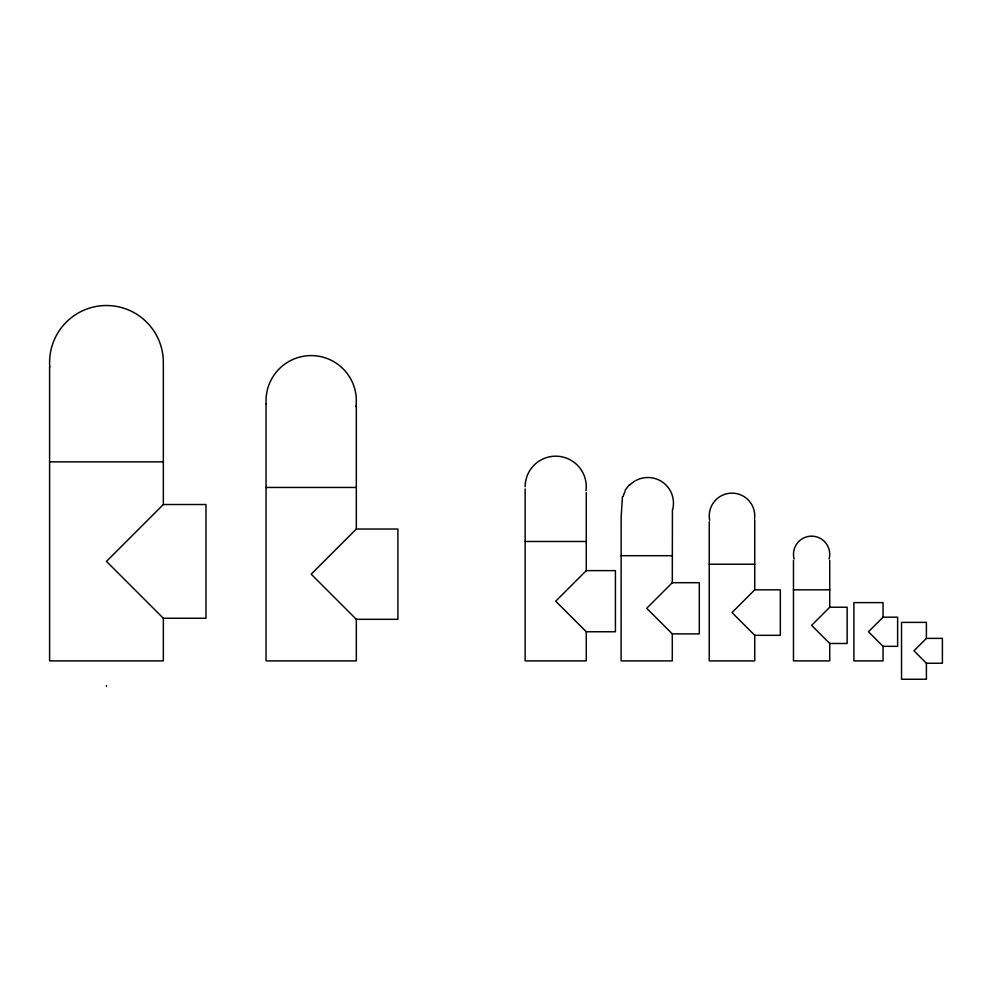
<?xml version="1.0" encoding="UTF-8"?>
<svg xmlns="http://www.w3.org/2000/svg" width="992" height="992" viewBox="0 0 992 992"><rect width="100%" height="100%" fill="white"/><g stroke="black" fill="none" stroke-linecap="round" stroke-linejoin="round"><path stroke-width="1.49" d="M672.427 509.752L672.291 582.701L646.697 608.294L672.291 633.888L672.291 660.895L621.104 660.895L621.153 517.142L622.418 496.707M625.047 490.296L629.114 485.001M163.333 504.519L106.466 561.385L163.333 618.252L205.976 618.252L205.976 504.519L163.333 504.519L163.333 362.824M356.326 529.034L311.19 574.182L356.326 619.318L397.904 619.318L397.904 529.034L356.326 529.034L356.326 406.261M586.272 570.623L555.706 601.189L586.272 631.755L615.424 631.755L615.424 570.623L586.272 570.623L586.272 492.615M754.738 520.006L754.738 589.818L731.997 612.56L754.738 635.314L754.738 660.895L709.243 660.895L709.243 521.718M829.734 560.393L829.734 607.228L811.605 625.357L829.734 643.486L829.734 660.895L793.476 660.895L793.476 560.393M883.041 617.185L868.471 631.755L883.041 646.325L883.041 660.895L853.901 660.895L853.901 602.615L883.041 602.615L883.041 617.185L897.624 617.185L897.624 646.325L883.041 646.325M926.404 638.377L913.967 650.814L926.404 663.251L926.404 679.247L901.53 679.247L901.53 622.381L926.404 622.381L926.404 638.377L942.4 638.377L942.4 663.251L926.404 663.251M49.6 461.863L163.333 461.863M266.042 487.456L356.326 487.456M525.14 541.483L586.272 541.483M621.104 555.694L672.291 555.694M709.243 564.225L754.738 564.225M672.291 582.701L699.298 582.701L699.298 633.888L672.291 633.888M754.738 589.818L780.332 589.818L780.332 635.314L754.738 635.314M793.476 589.818L829.734 589.818M829.734 607.228L847.143 607.228L847.143 643.486L829.734 643.486M586.272 631.755L586.272 660.895L525.14 660.895L525.14 488.907M356.326 619.318L356.326 660.895L266.042 660.895L266.042 403.868M163.333 618.252L163.333 660.895L49.6 660.895L49.6 366.383M106.466 685.621L106.466 686.489M709.689 520.329A22.742 22.742 0 0 1 731.253 493.16A22.742 22.742 0 0 1 754.552 518.853M636.269 480.302A25.594 25.581 -90 0 1 672.601 509.714M623.174 496.471A25.594 25.581 -90 0 1 625.096 491.474M629.796 485.001A25.594 25.581 -90 0 1 635.103 480.934M794.096 558.967A18.129 18.129 0 0 1 811.605 536.151A18.129 18.129 0 0 1 829.114 558.967M525.14 486.75A30.566 30.566 0 0 1 557.715 456.246A30.566 30.566 0 0 1 586.012 490.73M266.141 403.67A45.136 45.136 0 0 1 312.666 355.62A45.136 45.136 0 0 1 355.942 406.621M49.774 366.829A56.866 56.866 0 0 1 104.247 305.561A56.866 56.866 0 0 1 163.333 362.378"/></g></svg>
